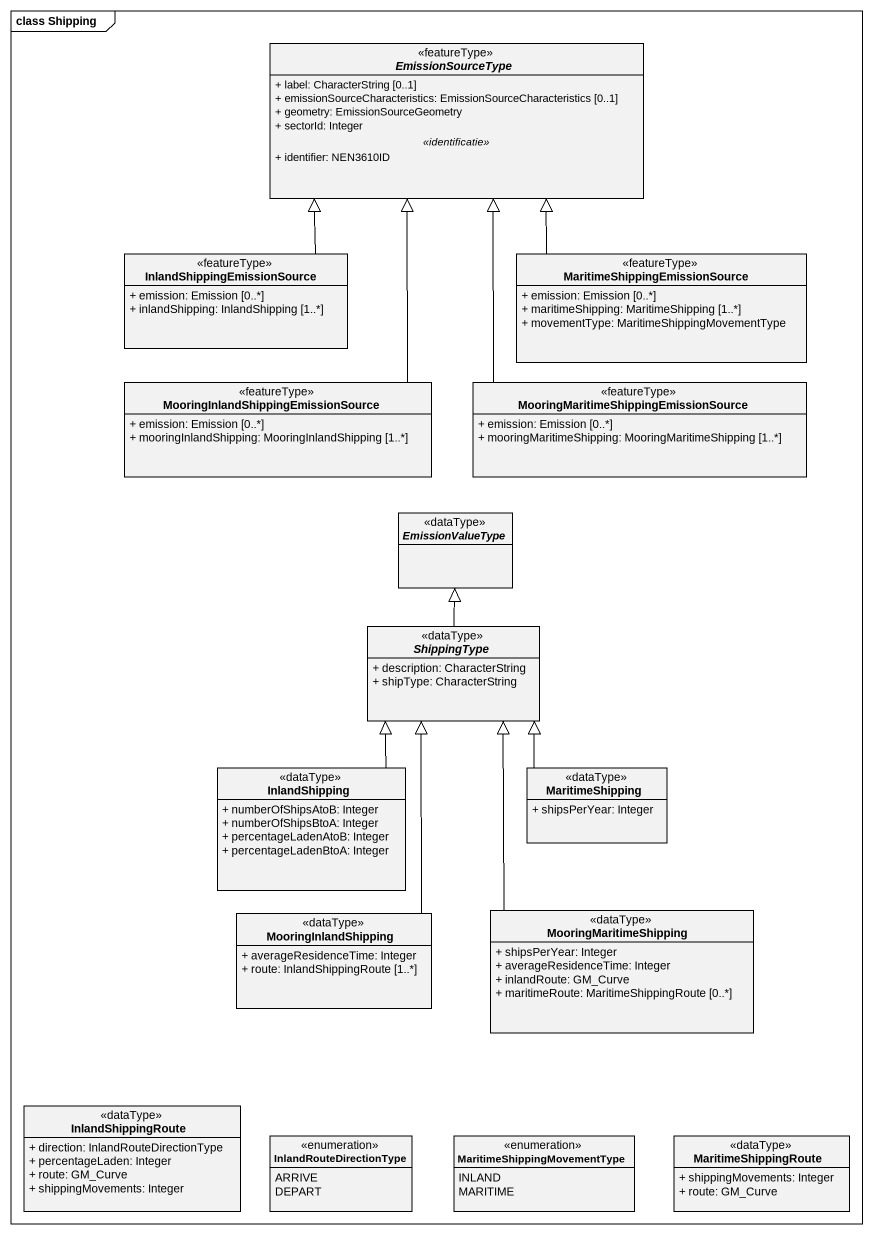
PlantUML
@startuml
mainframe class Shipping
hide circle
hide empty members
skinparam classAttributeIconSize 0
abstract class EmissionSourceType <<featureType>> {
  + label: CharacterString [0..1]
  + emissionSourceCharacteristics: EmissionSourceCharacteristics [0..1]
  + geometry: EmissionSourceGeometry
  + sectorId: Integer
  .. <<identificatie>> ..
  + identifier: NEN3610ID
}
class InlandShippingEmissionSource <<featureType>> {
  + emission: Emission [0..*]
  + inlandShipping: InlandShipping [1..*]
}
class "MaritimeShippingEmissionSource" as MaritimeShippingEmissionSour <<featureType>> {
  + emission: Emission [0..*]
  + maritimeShipping: MaritimeShipping [1..*]
  + movementType: MaritimeShippingMovementType
}
class "MooringInlandShippingEmissionSource" as MooringInlandShippingEmissio <<featureType>> {
  + emission: Emission [0..*]
  + mooringInlandShipping: MooringInlandShipping [1..*]
}
class "MooringMaritimeShippingEmissionSource" as MooringMaritimeShippingEmiss <<featureType>> {
  + emission: Emission [0..*]
  + mooringMaritimeShipping: MooringMaritimeShipping [1..*]
}
abstract class EmissionValueType <<dataType>>
abstract class ShippingType <<dataType>> {
  + description: CharacterString
  + shipType: CharacterString
}
class InlandShipping <<dataType>> {
  + numberOfShipsAtoB: Integer
  + numberOfShipsBtoA: Integer
  + percentageLadenAtoB: Integer
  + percentageLadenBtoA: Integer
}
class MaritimeShipping <<dataType>> {
  + shipsPerYear: Integer
}
class MooringInlandShipping <<dataType>> {
  + averageResidenceTime: Integer
  + route: InlandShippingRoute [1..*]
}
class MooringMaritimeShipping <<dataType>> {
  + shipsPerYear: Integer
  + averageResidenceTime: Integer
  + inlandRoute: GM_Curve
  + maritimeRoute: MaritimeShippingRoute [0..*]
}
class InlandShippingRoute <<dataType>> {
  + direction: InlandRouteDirectionType
  + percentageLaden: Integer
  + route: GM_Curve
  + shippingMovements: Integer
}
enum InlandRouteDirectionType {
  ARRIVE
  DEPART
}
enum MaritimeShippingMovementType {
  INLAND
  MARITIME
}
class MaritimeShippingRoute <<dataType>> {
  + shippingMovements: Integer
  + route: GM_Curve
}
InlandShippingEmissionSource -up-|> EmissionSourceType
MaritimeShippingEmissionSour -up-|> EmissionSourceType
MooringInlandShippingEmissio -up-|> EmissionSourceType
MooringMaritimeShippingEmiss -up-|> EmissionSourceType
ShippingType -up-|> EmissionValueType
InlandShipping -up-|> ShippingType
MaritimeShipping -up-|> ShippingType
MooringInlandShipping -up-|> ShippingType
MooringMaritimeShipping -up-|> ShippingType
@enduml
